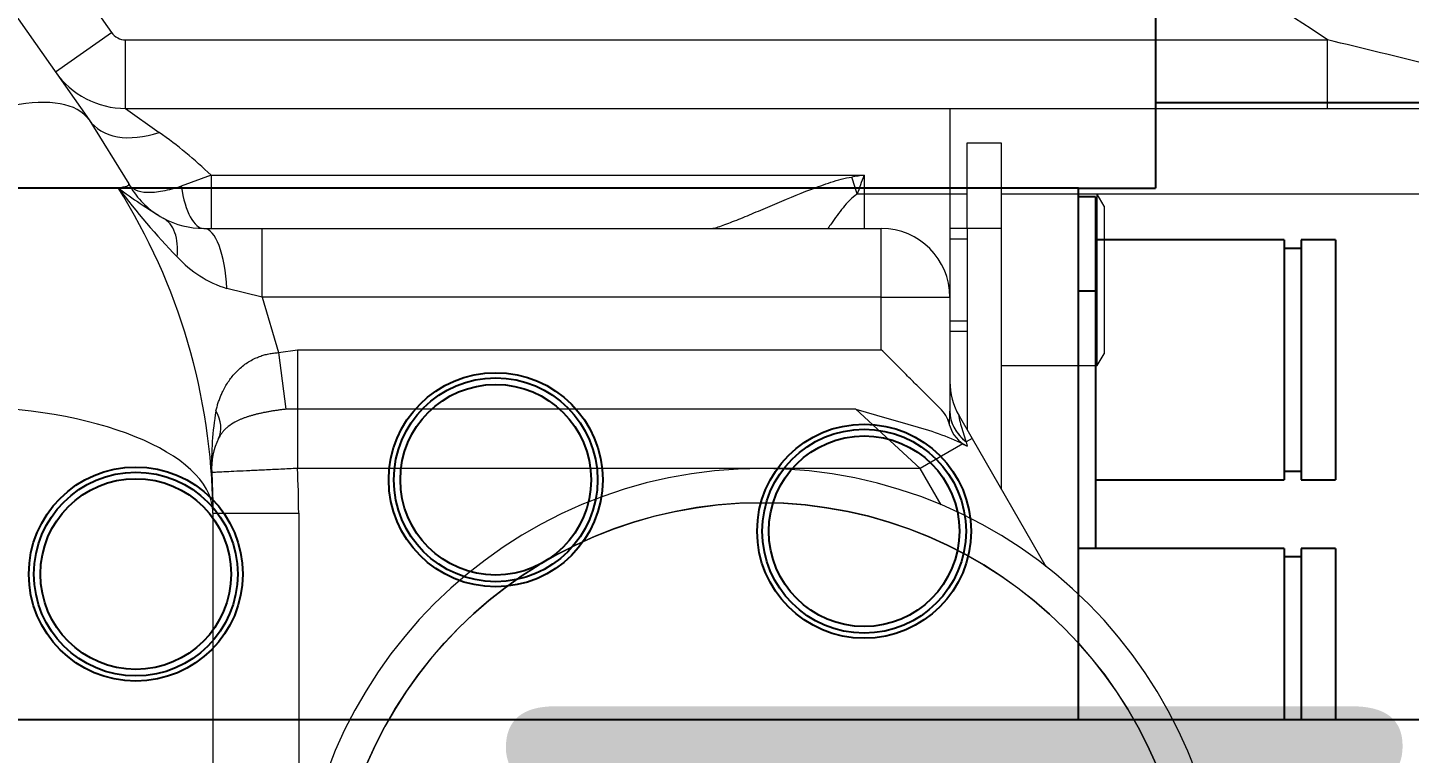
# Model space of a CAD drawing. Header units: millimetres. Extents: x 10462777 to 22643323, y 453826 to 1389191.
# Drawn here: x 11300120.1 to 11300200.7, y 584363.5 to 584405.8 of the extents above; entities that cross this region are included whole.
import ezdxf

# ---------------------------------------------------------------- set-up
doc = ezdxf.new("R2010")
doc.units = ezdxf.units.MM
doc.header["$LTSCALE"] = 200
doc.header["$MEASUREMENT"] = 0
for name, pattern in [('CENTER', [2, 1.25, -0.25, 0.25, -0.25]), ('CENTER2', [1.125, 0.75, -0.125, 0.125, -0.125]), ('PHANTOM', [2.5, 1.25, -0.25, 0.25, -0.25, 0.25, -0.25])]:
    doc.linetypes.add(name, pattern=pattern)
doc.layers.get('0').update_dxf_attribs({"linetype": 'CONTINUOUS'})
for name, color, linetype in [('1', 1, 'CENTER'), ('205', 4, 'CONTINUOUS'), ('DV1_DEFAULT', 7, 'CONTINUOUS')]:
    doc.layers.add(name, color=color, linetype=linetype)
doc.layers.add('LAYOUT', color=8, linetype='CONTINUOUS', lineweight=25)
doc.styles.add('iso-1', font='isocp.shx')

# ---------------------------------------------------------------- blocks, each defined once
blk = doc.blocks.new('r710ic')
at = {"layer": 'DV1_DEFAULT', "color": 7, "linetype": 'Continuous', "lineweight": 0}
for p, q in [((271915.368, 104298.628), (271915.368, 104326.642)), ((271920.368, 104326.642), (271920.368, 104307.228)), ((271911.368, 104250.529), (271911.368, 104320.657)), ((271915.368, 104320.657), (271911.368, 104320.657)), ((271921.061, 104307.628), (271920.368, 104307.228)), ((271921.061, 104307.628), (271929.675, 104307.628)), ((271930.368, 104307.228), (271929.675, 104307.628)), ((271930.368, 104307.228), (271920.368, 104307.228)), ((271920.368, 104307.228), (271920.368, 104301.628)), ((271930.368, 104307.228), (271920.368, 104307.228)), ((271930.368, 104301.628), (271930.368, 104307.228)), ((271934.618, 104299.927), (271942.079, 104304.235)), ((271917.368, 104299.628), (271917.368, 104301.628)), ((271917.368, 104301.628), (271922.368, 104301.628)), ((271922.368, 104301.628), (271937.564, 104301.628)), ((271922.368, 104301.628), (271922.368, 104299.628)), ((271922.368, 104299.628), (271917.368, 104299.628)), ((271920.368, 104299.628), (271920.368, 104298.628)), ((271922.368, 104299.628), (271922.368, 104298.628)), ((271922.368, 104299.628), (271934.1, 104299.628)), ((271922.983, 104298.628), (271922.983, 104299.628)), ((271927.753, 104298.628), (271927.753, 104299.628)), ((271928.368, 104298.628), (271928.368, 104299.628)), ((271933.296, 104299.164), (271934.618, 104299.927)), ((271934.618, 104299.927), (271934.824, 104299.571)), ((271934.792, 104299.561), (271934.824, 104299.571)), ((271934.824, 104299.571), (271935.061, 104299.632)), ((271935.061, 104299.632), (271934.929, 104299.388)), ((271915.368, 104298.628), (271920.368, 104298.628)), ((271915.368, 104250.529), (271915.368, 104298.628)), ((271915.368, 104288.628), (271915.368, 104298.628)), ((271920.368, 104298.628), (271920.368, 104293.628)), ((271920.368, 104298.628), (271926.368, 104298.628)), ((271926.368, 104294.628), (271926.368, 104298.628)), ((271926.368, 104298.628), (271933.03, 104298.628)), ((271933.059, 104298.628), (271933.03, 104298.628)), ((271933.849, 104298.612), (271933.059, 104298.628)), ((271934.929, 104299.388), (271936.368, 104296.896)), ((271938.491, 104298.122), (271936.368, 104296.896)), ((271936.368, 104296.896), (271932.904, 104293.146)), ((271936.368, 104296.896), (271936.368, 104260.553)), ((271922.368, 104258.498), (271922.368, 104294.628)), ((271926.368, 104294.628), (271922.368, 104294.628)), ((271926.368, 104294.628), (271926.368, 104258.498)), ((271929.44, 104294.628), (271926.368, 104294.628)), ((271929.44, 104260.553), (271929.44, 104294.628)), ((271919.257, 104293.628), (271920.368, 104293.628)), ((271919.257, 104255.515), (271919.257, 104293.628)), ((271920.368, 104293.628), (271922.368, 104293.628)), ((271920.368, 104293.628), (271920.368, 104293.227)), ((271932.904, 104293.146), (271932.904, 104260.553)), ((271922.368, 104284.628), (271922.368, 104284.712)), ((271929.44, 104260.553), (271932.904, 104260.553)), ((271929.611, 104259.451), (271929.44, 104260.553)), ((271932.904, 104260.553), (271932.915, 104259.88)), ((271932.904, 104260.553), (271936.368, 104260.553)), ((271938.98, 104260.628), (271984.897, 104260.628)), ((271938.98, 104255.628), (271938.98, 104260.628)), ((271926.368, 104258.498), (271929.611, 104259.451)), ((271929.611, 104259.451), (271932.915, 104259.88)), ((271922.368, 104255.099), (271922.368, 104258.498)), ((271926.368, 104258.498), (271922.368, 104258.498)), ((271926.368, 104258.498), (271925.87, 104256.432)), ((271919.257, 104255.515), (271919.911, 104253.778)), ((271919.257, 104255.515), (271922.368, 104255.515)), ((271938.373, 104255.622), (271936.59, 104255.552)), ((271936.606, 104255.558), (271938.344, 104255.623)), ((271938.373, 104255.622), (271938.812, 104255.623)), ((271938.98, 104255.628), (271980.002, 104255.628)), ((271915.368, 104250.529), (271916.769, 104252.49)), ((271915.368, 104250.529), (271911.368, 104250.529)), ((271916.037, 104248.394), (271919.77, 104250.713)), ((271883.976, 104230.828), (271910.942, 104249.71)), ((271913.236, 104246.433), (271910.942, 104249.71)), ((271814.425, 104177.245), (271916.037, 104248.394))]:
    blk.add_line(p, q, dxfattribs=at)
at = {"layer": 'DV1_DEFAULT', "color": 3, "linetype": 'CENTER2', "lineweight": 0}
blk.add_circle((272041.368, 104232.628), 367.644, dxfattribs=at)
at = {"layer": 'DV1_DEFAULT', "color": 7, "linetype": 'Continuous', "lineweight": 0}
blk.add_circle((271963.368, 104287.628), 25, dxfattribs=at)
for centre, radius, start, end in [((272041.368, 104232.628), 213, 126.26703, 191.52219), ((272041.368, 104232.628), 208, 127.28422, 190.91197), ((272041.368, 104232.628), 185, 132.92818, 187.69331), ((272041.368, 104232.628), 162, 141.6681, 159.31111), ((273040.558, 104049.12), 1161.38, 165.851208, 166.478789), ((272041.368, 104232.628), 157, 145.89644, 159.31111), ((271963.368, 104287.628), 27, 90, 89.78779), ((271963.368, 104287.628), 25, 90, 89.77082), ((271933.371, 104300.409), 1.86, 284.87341, 335.2928), ((271926.368, 104294.628), 4, 90, 180), ((271931.296, 104302.628), 4, 270, 300), ((271857.764, 104121.521), 182.763, 69.96817, 70.3385), ((272323.73, 104355.515), 409.18, 188.69905, 188.80132), ((271938.98, 104215.628), 45, 90, 93.32751), ((271919.521, 104258.437), 6.658, 312.62031, 342.47469), ((271936.368, 104259.551), 4, 244.0649, 273.40322), ((271938.982, 104236.751), 27.224, 136.43127, 144.68155), ((271939.176, 104219.625), 36, 90.57924, 122.19568), ((271917.368, 104255.099), 5, 331.62393, 359.99934), ((271936.085, 104274.218), 18.673, 260.52595, 271.54955), ((271938.98, 104215.628), 40, 90, 90.9118), ((271891.739, 104287.23), 46.668, 307.26319, 313.78186), ((271895.933, 104268.195), 30.113, 323.03972, 329.08169), ((271917.368, 104255.099), 5, 298.70577, 327.06651), ((271910.368, 104250.529), 1, 305, 0), ((271910.368, 104250.529), 5, 305, 0)]:
    blk.add_arc(centre, radius, start, end, dxfattribs=at)
for centre, major_axis, ratio, start_param, end_param in [((271933.03, 104302.628), (0, -4), 0.686565, 0, 0.696886), ((271933.059, 104302.628), (-0.013, -4), 0.686238, 0.004699, 0.703102), ((271920.368, 104292.906), (-3.819, -1.19), 0.076599, 4.688521, 4.953393), ((271926.368, 104255.099), (4, 0), 0.335793, 1.695747, 3.141593), ((271933.42, 104253.49), (-1.198, -2.464), 0.697342, 3.141593, 3.946903), ((271918.368, 104255.099), (4, 0), 0.35784, 5.108482, 6.283185), ((271938.98, 104240.628), (0, -15), 0.415319, 3.168507, 4.712389), ((271936.665, 104254.56), (0.059, -0.998), 0.151392, 3.141593, 3.24508), ((271913.169, 104252.49), (-2.868, 4.096), 0.647482, 3.141593, 4.286734), ((271924.641, 104236.107), (8.604, -12.287), 0.350294, 3.141593, 4.471859)]:
    blk.add_ellipse(centre, major_axis=major_axis, ratio=ratio, start_param=start_param, end_param=end_param, dxfattribs=at)
for points, knots in [([(271933.296, 104299.164), (271933.282, 104299.156), (271933.281, 104299.151), (271933.311, 104299.149), (271933.342, 104299.153), (271933.48, 104299.178), (271933.624, 104299.213), (271933.934, 104299.296), (271934.101, 104299.344), (271934.444, 104299.448), (271934.618, 104299.504), (271934.792, 104299.561)], [0, 0, 0, 0, 0.125, 0.125, 0.25, 0.25, 0.5, 0.5, 0.75, 0.75, 1, 1, 1, 1]), ([(271932.904, 104293.146), (271933.072, 104293.668), (271933.228, 104294.209), (271933.531, 104295.294), (271933.68, 104295.841), (271933.992, 104296.916), (271934.154, 104297.446), (271934.511, 104298.462), (271934.706, 104298.951), (271934.929, 104299.388)], [0, 0, 0, 0, 0.25, 0.25, 0.5, 0.5, 0.75, 0.75, 1, 1, 1, 1]), ([(271933.849, 104298.612), (271933.695, 104298.587), (271933.543, 104298.537), (271933.242, 104298.38), (271933.095, 104298.273), (271932.885, 104298.076), (271932.816, 104298.004), (271932.664, 104297.853), (271932.584, 104297.773), (271932.332, 104297.52), (271932.148, 104297.337), (271931.769, 104296.957), (271931.571, 104296.759), (271931.16, 104296.349), (271930.95, 104296.138), (271930.526, 104295.714), (271930.312, 104295.5), (271929.987, 104295.176), (271929.878, 104295.067), (271929.66, 104294.848), (271929.549, 104294.737), (271929.44, 104294.628)], [0, 0, 0, 0, 0.125, 0.125, 0.25, 0.25, 0.3125, 0.3125, 0.375, 0.375, 0.5, 0.5, 0.625, 0.625, 0.75, 0.75, 0.875, 0.875, 0.9375, 0.9375, 1, 1, 1, 1]), ([(271920.368, 104293.227), (271920.465, 104293.054), (271920.594, 104292.912), (271920.866, 104292.642), (271921.011, 104292.516), (271921.458, 104292.153), (271921.765, 104291.932), (271922.173, 104291.645), (271922.275, 104291.575), (271922.377, 104291.505)], [0, 0, 0, 0, 0.0625, 0.0625, 0.125, 0.125, 0.25, 0.25, 0.2915215, 0.2915215, 0.2915215, 0.2915215]), ([(271922.368, 104284.712), (271922.368, 104284.769), (271922.353, 104284.85), (271922.299, 104285.051), (271922.26, 104285.172), (271922.17, 104285.432), (271922.118, 104285.573), (271922.004, 104285.871), (271921.942, 104286.028), (271921.748, 104286.511), (271921.607, 104286.849), (271921.315, 104287.547), (271921.163, 104287.909), (271920.701, 104289.005), (271920.386, 104289.752), (271919.942, 104290.902), (271919.799, 104291.29), (271919.544, 104292.086), (271919.433, 104292.491), (271919.368, 104292.906)], [0, 0, 0, 0, 0.0625, 0.0625, 0.125, 0.125, 0.1875, 0.1875, 0.25, 0.25, 0.375, 0.375, 0.5, 0.5, 0.75, 0.75, 0.875, 0.875, 1, 1, 1, 1]), ([(271936.368, 104260.553), (271936.383, 104260.223), (271936.399, 104259.898), (271936.421, 104259.42), (271936.428, 104259.262), (271936.443, 104258.948), (271936.451, 104258.792), (271936.472, 104258.339), (271936.486, 104258.052), (271936.512, 104257.509), (271936.524, 104257.252), (271936.546, 104256.792), (271936.556, 104256.585), (271936.574, 104256.22), (271936.581, 104256.064), (271936.593, 104255.815), (271936.598, 104255.719), (271936.604, 104255.59), (271936.606, 104255.558), (271936.606, 104255.558)], [0, 0, 0, 0, 0.125, 0.125, 0.1875, 0.1875, 0.25, 0.25, 0.375, 0.375, 0.5, 0.5, 0.625, 0.625, 0.75, 0.75, 0.875, 0.875, 1, 1, 1, 1]), ([(271933.012, 104255.799), (271932.929, 104255.82), (271932.765, 104255.862), (271932.524, 104255.937), (271932.288, 104256.021), (271932.057, 104256.116), (271931.706, 104256.279), (271931.257, 104256.539), (271930.734, 104256.96), (271930.284, 104257.469), (271929.995, 104257.958), (271929.832, 104258.348), (271929.744, 104258.613), (271929.677, 104258.886), (271929.63, 104259.166), (271929.618, 104259.356), (271929.611, 104259.451)], [0, 0, 0, 0, 0.051345, 0.102232, 0.152711, 0.202832, 0.25264, 0.385696, 0.510523, 0.639146, 0.76197, 0.810029, 0.857561, 0.904858, 0.952231, 1, 1, 1, 1]), ([(271932.915, 104259.88), (271932.923, 104259.812), (271932.938, 104259.676), (271932.964, 104259.473), (271932.993, 104259.27), (271933.024, 104259.069), (271933.057, 104258.87), (271933.094, 104258.674), (271933.133, 104258.481), (271933.175, 104258.292), (271933.221, 104258.105), (271933.27, 104257.924), (271933.322, 104257.747), (271933.378, 104257.576), (271933.438, 104257.411), (271933.547, 104257.138), (271933.718, 104256.792), (271933.938, 104256.484), (271934.133, 104256.282), (271934.286, 104256.154), (271934.445, 104256.044), (271934.562, 104255.983), (271934.619, 104255.954)], [0, 0, 0, 0, 0.037203, 0.074466, 0.111966, 0.149829, 0.187678, 0.225504, 0.263455, 0.301666, 0.340262, 0.379201, 0.418132, 0.457142, 0.49633, 0.535789, 0.660165, 0.780981, 0.838866, 0.894613, 0.948306, 1, 1, 1, 1]), ([(271938.344, 104255.623), (271938.336, 104255.623), (271938.323, 104255.623), (271938.303, 104255.622), (271938.321, 104255.622), (271938.342, 104255.622), (271938.361, 104255.622), (271938.373, 104255.622)], [0, 0, 0, 0, 0.201446, 0.344241, 0.496483, 0.703595, 1, 1, 1, 1]), ([(271919.911, 104253.778), (271920.039, 104253.393), (271920.134, 104253.034), (271920.227, 104252.531), (271920.25, 104252.369), (271920.277, 104252.066), (271920.281, 104251.924), (271920.266, 104251.527), (271920.218, 104251.297), (271920.091, 104251.026), (271920.04, 104250.947), (271919.949, 104250.846), (271919.916, 104250.815), (271919.846, 104250.76), (271919.808, 104250.735), (271919.769, 104250.713)], [0, 0, 0, 0, 0.25, 0.25, 0.375, 0.375, 0.5, 0.5, 0.75, 0.75, 0.875, 0.875, 0.9375, 0.9375, 1, 1, 1, 1]), ([(271924.029, 104253.537), (271923.495, 104253.59), (271923.007, 104253.544), (271922.225, 104253.262), (271921.932, 104253.027), (271921.767, 104252.722)], [0, 0, 0, 0, 0.5, 0.5, 1, 1, 1, 1]), ([(271919.995, 104250.089), (271919.966, 104250.328), (271919.932, 104250.495), (271919.875, 104250.649), (271919.856, 104250.684), (271919.824, 104250.713), (271919.814, 104250.718), (271919.798, 104250.721), (271919.792, 104250.721), (271919.781, 104250.719), (271919.775, 104250.716), (271919.77, 104250.713)], [0, 0, 0, 0, 0.5, 0.5, 0.75, 0.75, 0.875, 0.875, 0.9375, 0.9375, 1, 1, 1, 1])]:
    blk.add_open_spline(points, degree=3, knots=knots, dxfattribs=at)
at = {"layer": 'LAYOUT', "color": 3}
blk.add_circle((272041.368, 104232.628), 2050.12, dxfattribs=at)
blk = doc.blocks.new('A$C7DA30AB0')
at = {"layer": 'LAYOUT', "color": 6, "linetype": 'PHANTOM'}
blk.add_circle((3030.448, 3025.987, 0), 2693.021, dxfattribs=at)

msp = doc.modelspace()

# ---------------------------------------------------------------- linework, layer by layer
at = {"layer": '205', "color": 252, "linetype": 'Continuous'}
for p, q in [((11300185.87339, 584430.43813, 0), (11300185.87339, 584396.43765, 0)), ((11300185.87339, 584401.43772, 0), (11300203.37364, 584401.43772, 0)), ((11300181.37333, 584396.43765, 0), (11300113.37236, 584396.43765, 0)), ((11300181.37333, 584396.43765, 0), (11300113.37236, 584396.43765, 0)), ((11300181.37333, 584396.43765, 0), (11300185.87339, 584396.43765, 0)), ((11300181.37333, 584365.43757, 0), (11300181.37333, 584396.43765, 0)), ((11300181.37333, 584365.43757, 0), (11300181.37333, 584396.43765, 0)), ((11300182.37334, 584395.93764, 0), (11300181.37333, 584395.93764, 0)), ((11300182.37334, 584395.93764, 0), (11300181.37333, 584395.93764, 0)), ((11300182.37334, 584395.93764, 0), (11300182.37334, 584390.43757, 0)), ((11300182.37334, 584395.93764, 0), (11300182.37334, 584390.43757, 0)), ((11300193.3735, 584393.43761, 0), (11300182.37334, 584393.43761, 0)), ((11300193.3735, 584393.43761, 0), (11300182.37334, 584393.43761, 0)), ((11300193.3735, 584393.43761, 0), (11300193.3735, 584379.43741, 0)), ((11300193.3735, 584393.43761, 0), (11300193.3735, 584379.43741, 0)), ((11300196.37354, 584393.43761, 0), (11300194.37351, 584393.43761, 0)), ((11300196.37354, 584393.43761, 0), (11300194.37351, 584393.43761, 0)), ((11300194.37351, 584393.43761, 0), (11300194.37351, 584379.43741, 0)), ((11300194.37351, 584393.43761, 0), (11300194.37351, 584379.43741, 0)), ((11300196.37354, 584393.43761, 0), (11300196.37354, 584379.43741, 0)), ((11300196.37354, 584393.43761, 0), (11300196.37354, 584379.43741, 0)), ((11300194.37351, 584392.9376, 0), (11300193.3735, 584392.9376, 0)), ((11300194.37351, 584392.9376, 0), (11300193.3735, 584392.9376, 0)), ((11300182.37334, 584390.43757, 0), (11300181.37333, 584390.43757, 0)), ((11300182.37334, 584390.43757, 0), (11300181.37333, 584390.43757, 0)), ((11300182.37334, 584390.43757, 0), (11300182.37334, 584375.43735, 0)), ((11300182.37334, 584390.43757, 0), (11300182.37334, 584375.43735, 0)), ((11300182.37334, 584379.43741, 0), (11300193.3735, 584379.43741, 0)), ((11300182.37334, 584379.43741, 0), (11300193.3735, 584379.43741, 0)), ((11300193.3735, 584379.93742, 0), (11300194.37351, 584379.93742, 0)), ((11300193.3735, 584379.93742, 0), (11300194.37351, 584379.93742, 0)), ((11300194.37351, 584379.43741, 0), (11300196.37354, 584379.43741, 0)), ((11300194.37351, 584379.43741, 0), (11300196.37354, 584379.43741, 0)), ((11300182.37334, 584375.43735, 0), (11300181.37333, 584375.43735, 0)), ((11300182.37334, 584375.43735, 0), (11300181.37333, 584375.43735, 0)), ((11300193.3735, 584375.43735, 0), (11300182.37334, 584375.43735, 0)), ((11300193.3735, 584375.43735, 0), (11300182.37334, 584375.43735, 0)), ((11300193.3735, 584375.43735, 0), (11300193.3735, 584365.43687, 0)), ((11300193.3735, 584375.43735, 0), (11300193.3735, 584365.43687, 0)), ((11300196.37354, 584375.43735, 0), (11300194.37351, 584375.43735, 0)), ((11300196.37354, 584375.43735, 0), (11300194.37351, 584375.43735, 0)), ((11300194.37351, 584375.43735, 0), (11300194.37351, 584365.43687, 0)), ((11300194.37351, 584375.43735, 0), (11300194.37351, 584365.43687, 0)), ((11300196.37354, 584375.43735, 0), (11300196.37354, 584365.43687, 0)), ((11300196.37354, 584375.43735, 0), (11300196.37354, 584365.43687, 0)), ((11300194.37351, 584374.93735, 0), (11300193.3735, 584374.93735, 0)), ((11300194.37351, 584374.93735, 0), (11300193.3735, 584374.93735, 0)), ((11300290.37488, 584365.43721, 0), (11299930.36976, 584365.43721, 0))]:
    msp.add_line(p, q, dxfattribs=at)
for centre, radius in [((11300147.37285, 584379.43741, 0), 6.24378), ((11300147.37285, 584379.43741, 0), 6.24378), ((11300147.37285, 584379.43741, 0), 5.94376), ((11300147.37285, 584379.43741, 0), 5.94376), ((11300147.37285, 584379.43741, 0), 5.56268), ((11300147.37285, 584379.43741, 0), 5.56268), ((11300168.87315, 584376.43737, 0), 6.24378), ((11300168.87315, 584376.43737, 0), 6.24378), ((11300168.87315, 584376.43737, 0), 5.94376), ((11300168.87315, 584376.43737, 0), 5.94376), ((11300168.87315, 584376.43737, 0), 5.56268), ((11300168.87315, 584376.43737, 0), 5.56268), ((11300126.37255, 584373.93733, 0), 6.24378), ((11300126.37255, 584373.93733, 0), 6.24378), ((11300126.37255, 584373.93733, 0), 5.94376), ((11300126.37255, 584373.93733, 0), 5.94376), ((11300126.37255, 584373.93733, 0), 5.56268), ((11300126.37255, 584373.93733, 0), 5.56268)]:
    msp.add_circle(centre, radius, dxfattribs=at)

# ---------------------------------------------------------------- block references
at = {"ltscale": 10}
msp.add_blockref('A$C7DA30AB0', (11294684.4077, 580408.4363, 0), dxfattribs=at)
at = {"layer": 'LAYOUT', "color": 2, "rotation": 270}
msp.add_blockref('r710ic', (11195875.24796, 856316.46559, 0), dxfattribs=at)

# ---------------------------------------------------------------- texts
at = {"layer": '1', "color": 23, "linetype": 'Continuous', "insert": (11300200.57217, 584073.80807, 0), "char_height": 52.5007457, "attachment_point": 7, "rotation": 90, "line_spacing_factor": 0.963855, "style": 'iso-1'}
msp.add_mtext('\\W00.955;ORDINATE1 ', dxfattribs=at)

doc.saveas('drawing.dxf')
